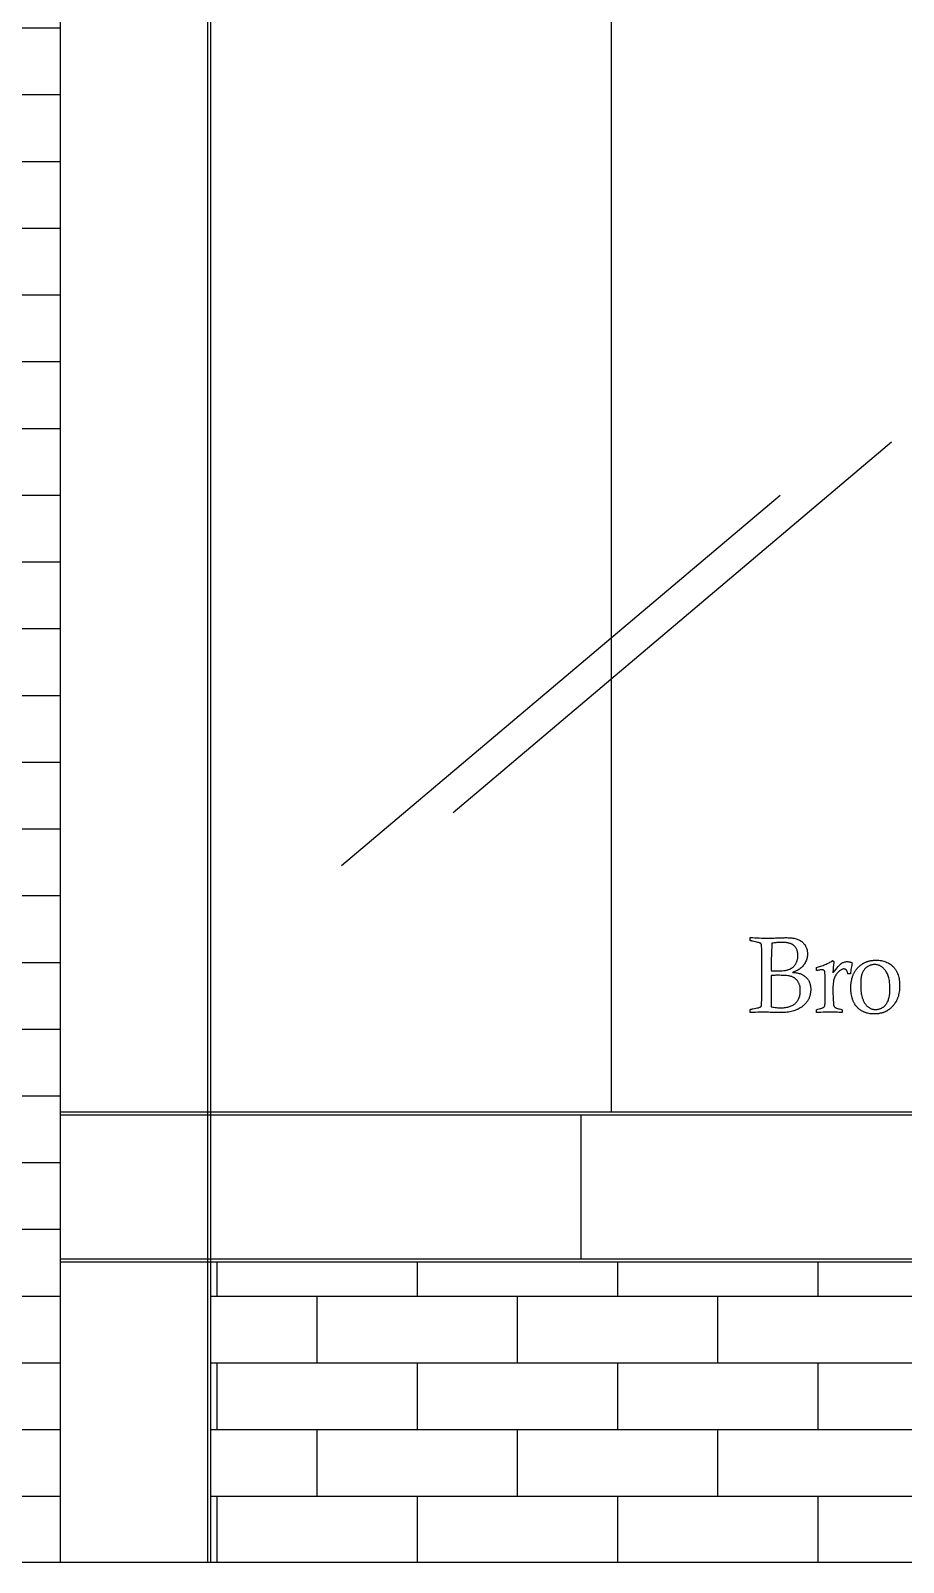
# Model space of a CAD drawing. Extents: x 1231 to 2855, y 3260 to 5268.
# Drawn here: x 1351.4 to 1438.5, y 3259.5 to 3412.5 of the extents above; entities that cross this region are included whole.
import ezdxf

# ---------------------------------------------------------------- set-up
doc = ezdxf.new("R2010")
doc.units = 0
doc.header["$LTSCALE"] = 20
doc.header["$MEASUREMENT"] = 0
for name, color, linetype in [('ACO', 2, 'CONTINUOUS'), ('COTAS', 4, 'CONTINUOUS'), ('MADEIRA', 1, 'CONTINUOUS'), ('PAREDE', 251, 'CONTINUOUS'), ('VIDRO', 3, 'CONTINUOUS')]:
    doc.layers.add(name, color=color, linetype=linetype)
pattern_1 = [(0, (0, 3252.779), (0, 6.6675), []), (90, (0, 3252.779), (-10, 6.6675), [6.6675, -6.6675])]

msp = doc.modelspace()

# ---------------------------------------------------------------- hatches: boundary and pattern name
at = {"layer": 'COTAS'}
h = msp.add_hatch(dxfattribs=at)
h.set_pattern_fill('AR-BRSTD', color=256, scale=2.5, style=0)
h.set_pattern_definition(pattern_1)
edge = h.paths.add_edge_path(flags=16)
edge.add_ellipse((1314.34, 3459.54), major_axis=(-30.1, 0), ratio=0.636364, start_angle=0, end_angle=360)
h.paths.add_polyline_path([(1274.34, 3259.54), (1354.34, 3259.54), (1354.34, 3545.54), (1274.34, 3545.54)])
h = msp.add_hatch(dxfattribs=at)
h.set_pattern_fill('AR-BRSTD', color=6, scale=2.5, style=0)
h.set_pattern_definition(pattern_1)
h.paths.add_polyline_path([(1369.34, 3259.52), (1724.34, 3259.52), (1724.34, 3289.54), (1369.34, 3289.54)])

# ---------------------------------------------------------------- linework, layer by layer
at = {"layer": 'ACO'}
for p, q in [((1369.04, 3545.84), (1369.04, 3259.52)), ((1369.34, 3545.84), (1369.34, 3259.52)), ((1354.34, 3304.54), (1739.34, 3304.54)), ((1354.34, 3304.24), (1739.34, 3304.24)), ((1406.34, 3304.24), (1406.34, 3289.84)), ((1354.34, 3289.84), (1739.34, 3289.84)), ((1354.34, 3289.54), (1739.34, 3289.54))]:
    msp.add_line(p, q, dxfattribs=at)
at = {"layer": 'ACO', "color": 124}
for points in [[(1423.23, 3321.63), (1423.23, 3321.94), (1423.46, 3321.93), (1423.69, 3321.92), (1423.91, 3321.91), (1424.13, 3321.9), (1424.35, 3321.89), (1424.55, 3321.89), (1424.76, 3321.89), (1424.96, 3321.89), (1425.09, 3321.89), (1425.22, 3321.89), (1425.35, 3321.89), (1425.48, 3321.89), (1425.62, 3321.89), (1425.76, 3321.9), (1425.89, 3321.9), (1426.03, 3321.91), (1426.17, 3321.91), (1426.3, 3321.92), (1426.41, 3321.92), (1426.53, 3321.92), (1426.63, 3321.92), (1426.73, 3321.93), (1426.82, 3321.93), (1426.9, 3321.93), (1427.03, 3321.92), (1427.15, 3321.92), (1427.27, 3321.91), (1427.39, 3321.9), (1427.5, 3321.88), (1427.61, 3321.86), (1427.71, 3321.84), (1427.81, 3321.81), (1427.91, 3321.79), (1428, 3321.75), (1428.08, 3321.71), (1428.17, 3321.67), (1428.24, 3321.63), (1428.32, 3321.58), (1428.39, 3321.53), (1428.46, 3321.47), (1428.52, 3321.41), (1428.57, 3321.35), (1428.63, 3321.29), (1428.68, 3321.23), (1428.72, 3321.16), (1428.76, 3321.09), (1428.8, 3321.02), (1428.83, 3320.95), (1428.86, 3320.88), (1428.89, 3320.8), (1428.91, 3320.72), (1428.93, 3320.64), (1428.94, 3320.56), (1428.95, 3320.48), (1428.96, 3320.39), (1428.96, 3320.31), (1428.96, 3320.2), (1428.95, 3320.1), (1428.93, 3320), (1428.91, 3319.9), (1428.89, 3319.8), (1428.85, 3319.7), (1428.82, 3319.6), (1428.77, 3319.5), (1428.72, 3319.4), (1428.66, 3319.31), (1428.63, 3319.26), (1428.6, 3319.22), (1428.57, 3319.18), (1428.54, 3319.13), (1428.51, 3319.09), (1428.47, 3319.05), (1428.43, 3319.01), (1428.39, 3318.97), (1428.32, 3318.9), (1428.23, 3318.83), (1428.16, 3318.78), (1428.09, 3318.74), (1428, 3318.69), (1427.91, 3318.64), (1427.81, 3318.6), (1427.7, 3318.55), (1427.58, 3318.51), (1427.45, 3318.46), (1427.59, 3318.45), (1427.71, 3318.43), (1427.83, 3318.42), (1427.94, 3318.4), (1428.04, 3318.38), (1428.14, 3318.35), (1428.22, 3318.33), (1428.3, 3318.3), (1428.36, 3318.27), (1428.41, 3318.25), (1428.46, 3318.22), (1428.51, 3318.19), (1428.56, 3318.16), (1428.61, 3318.13), (1428.66, 3318.09), (1428.7, 3318.06), (1428.75, 3318.02), (1428.79, 3317.98), (1428.83, 3317.94), (1428.87, 3317.9), (1428.91, 3317.86), (1428.95, 3317.81), (1428.98, 3317.77), (1429.02, 3317.72), (1429.05, 3317.67), (1429.08, 3317.62), (1429.11, 3317.57), (1429.13, 3317.52), (1429.16, 3317.46), (1429.18, 3317.41), (1429.2, 3317.35), (1429.22, 3317.29), (1429.23, 3317.23), (1429.24, 3317.16), (1429.26, 3317.1), (1429.27, 3317.04), (1429.27, 3316.97), (1429.28, 3316.9), (1429.28, 3316.83), (1429.28, 3316.76), (1429.28, 3316.69), (1429.28, 3316.61), (1429.27, 3316.54), (1429.27, 3316.47), (1429.26, 3316.4), (1429.24, 3316.33), (1429.23, 3316.27), (1429.22, 3316.2), (1429.2, 3316.14), (1429.18, 3316.07), (1429.16, 3316.01), (1429.13, 3315.95), (1429.11, 3315.88), (1429.08, 3315.82), (1429.05, 3315.76), (1429.02, 3315.71), (1428.98, 3315.65), (1428.95, 3315.59), (1428.91, 3315.54), (1428.87, 3315.48), (1428.82, 3315.43), (1428.78, 3315.38), (1428.73, 3315.32), (1428.69, 3315.27), (1428.63, 3315.22), (1428.58, 3315.17), (1428.53, 3315.12), (1428.47, 3315.08), (1428.41, 3315.03), (1428.35, 3314.99), (1428.28, 3314.95), (1428.22, 3314.9), (1428.13, 3314.85), (1428.03, 3314.79), (1427.93, 3314.74), (1427.82, 3314.7), (1427.7, 3314.66), (1427.58, 3314.62), (1427.46, 3314.58), (1427.33, 3314.55), (1427.19, 3314.52), (1427.05, 3314.5), (1426.9, 3314.48), (1426.75, 3314.46), (1426.59, 3314.45), (1426.42, 3314.44), (1426.26, 3314.44), (1426.08, 3314.44), (1426, 3314.44), (1425.9, 3314.44), (1425.79, 3314.44), (1425.67, 3314.44), (1425.54, 3314.45), (1425.39, 3314.45), (1425.24, 3314.46), (1425.07, 3314.47), (1424.96, 3314.48), (1424.86, 3314.48), (1424.78, 3314.49), (1424.71, 3314.49), (1424.65, 3314.5), (1424.6, 3314.5), (1424.57, 3314.5), (1424.55, 3314.5), (1424.51, 3314.5), (1424.43, 3314.5), (1424.32, 3314.49), (1424.17, 3314.48), (1423.99, 3314.47), (1423.77, 3314.46), (1423.52, 3314.45), (1423.23, 3314.44), (1423.23, 3314.75), (1423.27, 3314.76), (1423.31, 3314.77), (1423.34, 3314.77), (1423.37, 3314.78), (1423.4, 3314.78), (1423.43, 3314.79), (1423.45, 3314.8), (1423.47, 3314.8), (1423.65, 3314.84), (1423.8, 3314.87), (1423.94, 3314.9), (1424.05, 3314.93), (1424.14, 3314.96), (1424.21, 3314.98), (1424.24, 3314.99), (1424.26, 3315), (1424.28, 3315.01), (1424.3, 3315.02), (1424.31, 3315.04), (1424.32, 3315.06), (1424.33, 3315.08), (1424.35, 3315.12), (1424.35, 3315.15), (1424.36, 3315.19), (1424.37, 3315.24), (1424.37, 3315.29), (1424.38, 3315.44), (1424.39, 3315.65), (1424.39, 3315.92), (1424.4, 3316.24), (1424.4, 3316.61), (1424.41, 3317.05), (1424.41, 3317.54), (1424.41, 3318.08), (1424.4, 3320.42), (1424.4, 3320.59), (1424.39, 3320.75), (1424.39, 3320.88), (1424.38, 3321), (1424.37, 3321.1), (1424.36, 3321.18), (1424.35, 3321.21), (1424.35, 3321.24), (1424.34, 3321.26), (1424.34, 3321.28), (1424.33, 3321.29), (1424.32, 3321.31), (1424.3, 3321.32), (1424.29, 3321.34), (1424.28, 3321.35), (1424.26, 3321.36), (1424.25, 3321.37), (1424.23, 3321.38), (1424.2, 3321.39), (1424.15, 3321.41), (1424.08, 3321.43), (1423.99, 3321.45), (1423.89, 3321.48), (1423.76, 3321.51), (1423.61, 3321.54), (1423.45, 3321.58), (1423.43, 3321.58), (1423.41, 3321.59), (1423.38, 3321.59), (1423.36, 3321.6), (1423.33, 3321.61), (1423.3, 3321.61), (1423.27, 3321.62), (1423.23, 3321.63), (1423.23, 3321.63)], [(1425.34, 3318.61), (1425.45, 3318.61), (1425.55, 3318.61), (1425.63, 3318.61), (1425.7, 3318.61), (1425.76, 3318.61), (1425.81, 3318.61), (1425.84, 3318.61), (1425.86, 3318.61), (1426.06, 3318.61), (1426.26, 3318.61), (1426.44, 3318.62), (1426.6, 3318.64), (1426.67, 3318.65), (1426.75, 3318.66), (1426.82, 3318.67), (1426.89, 3318.69), (1426.95, 3318.7), (1427.01, 3318.72), (1427.06, 3318.74), (1427.11, 3318.75), (1427.16, 3318.77), (1427.21, 3318.79), (1427.25, 3318.82), (1427.3, 3318.84), (1427.34, 3318.87), (1427.39, 3318.89), (1427.43, 3318.93), (1427.47, 3318.96), (1427.51, 3318.99), (1427.55, 3319.02), (1427.59, 3319.06), (1427.62, 3319.1), (1427.66, 3319.14), (1427.69, 3319.19), (1427.72, 3319.23), (1427.75, 3319.28), (1427.79, 3319.32), (1427.81, 3319.37), (1427.84, 3319.42), (1427.86, 3319.47), (1427.88, 3319.52), (1427.9, 3319.57), (1427.92, 3319.62), (1427.94, 3319.68), (1427.95, 3319.73), (1427.97, 3319.79), (1427.98, 3319.84), (1427.98, 3319.9), (1427.99, 3319.96), (1428, 3320.02), (1428, 3320.08), (1428, 3320.14), (1428, 3320.22), (1427.99, 3320.31), (1427.98, 3320.39), (1427.97, 3320.47), (1427.95, 3320.54), (1427.93, 3320.62), (1427.91, 3320.69), (1427.88, 3320.76), (1427.85, 3320.82), (1427.81, 3320.88), (1427.77, 3320.94), (1427.73, 3321), (1427.68, 3321.05), (1427.63, 3321.1), (1427.57, 3321.15), (1427.52, 3321.2), (1427.47, 3321.23), (1427.42, 3321.26), (1427.37, 3321.29), (1427.31, 3321.31), (1427.25, 3321.33), (1427.19, 3321.35), (1427.13, 3321.37), (1427.06, 3321.39), (1426.99, 3321.4), (1426.91, 3321.42), (1426.83, 3321.43), (1426.75, 3321.44), (1426.66, 3321.44), (1426.57, 3321.45), (1426.48, 3321.45), (1426.38, 3321.45), (1426.27, 3321.45), (1426.15, 3321.45), (1426.03, 3321.44), (1425.91, 3321.43), (1425.79, 3321.42), (1425.66, 3321.41), (1425.53, 3321.39), (1425.4, 3321.37), (1425.39, 3321.16), (1425.38, 3320.94), (1425.37, 3320.69), (1425.36, 3320.43), (1425.35, 3320.14), (1425.34, 3319.84), (1425.34, 3319.52), (1425.34, 3319.18), (1425.34, 3319.13), (1425.34, 3319.07), (1425.34, 3319.01), (1425.34, 3318.94), (1425.34, 3318.87), (1425.34, 3318.79), (1425.34, 3318.7), (1425.34, 3318.61), (1425.34, 3318.61)], [(1429.84, 3318.64), (1429.84, 3318.94), (1429.95, 3318.97), (1430.07, 3319.01), (1430.18, 3319.04), (1430.3, 3319.08), (1430.4, 3319.12), (1430.51, 3319.16), (1430.61, 3319.2), (1430.72, 3319.24), (1430.82, 3319.28), (1430.92, 3319.33), (1431.01, 3319.37), (1431.11, 3319.42), (1431.2, 3319.47), (1431.29, 3319.52), (1431.38, 3319.57), (1431.46, 3319.63), (1431.59, 3319.53), (1431.58, 3319.4), (1431.56, 3319.26), (1431.54, 3319.13), (1431.53, 3318.99), (1431.52, 3318.85), (1431.51, 3318.7), (1431.5, 3318.56), (1431.5, 3318.4), (1431.65, 3318.59), (1431.78, 3318.75), (1431.91, 3318.9), (1432.02, 3319.03), (1432.13, 3319.14), (1432.22, 3319.23), (1432.26, 3319.27), (1432.29, 3319.3), (1432.33, 3319.33), (1432.36, 3319.36), (1432.42, 3319.4), (1432.49, 3319.43), (1432.56, 3319.46), (1432.63, 3319.49), (1432.7, 3319.51), (1432.78, 3319.52), (1432.86, 3319.53), (1432.94, 3319.53), (1432.99, 3319.53), (1433.05, 3319.52), (1433.11, 3319.51), (1433.17, 3319.5), (1433.23, 3319.49), (1433.29, 3319.47), (1433.36, 3319.45), (1433.43, 3319.42), (1433.4, 3319.28), (1433.37, 3319.15), (1433.35, 3319.01), (1433.33, 3318.88), (1433.3, 3318.74), (1433.28, 3318.6), (1433.26, 3318.46), (1433.25, 3318.32), (1432.99, 3318.32), (1432.98, 3318.38), (1432.96, 3318.44), (1432.94, 3318.49), (1432.93, 3318.54), (1432.91, 3318.58), (1432.89, 3318.62), (1432.86, 3318.66), (1432.84, 3318.69), (1432.81, 3318.71), (1432.78, 3318.74), (1432.75, 3318.76), (1432.72, 3318.77), (1432.69, 3318.79), (1432.66, 3318.79), (1432.63, 3318.8), (1432.6, 3318.8), (1432.54, 3318.8), (1432.49, 3318.79), (1432.44, 3318.77), (1432.39, 3318.75), (1432.33, 3318.72), (1432.27, 3318.69), (1432.22, 3318.65), (1432.16, 3318.61), (1432.07, 3318.53), (1431.99, 3318.45), (1431.96, 3318.41), (1431.92, 3318.37), (1431.89, 3318.33), (1431.86, 3318.29), (1431.83, 3318.25), (1431.8, 3318.21), (1431.77, 3318.16), (1431.74, 3318.12), (1431.72, 3318.08), (1431.7, 3318.03), (1431.67, 3317.98), (1431.65, 3317.94), (1431.64, 3317.89), (1431.62, 3317.84), (1431.6, 3317.78), (1431.59, 3317.73), (1431.57, 3317.67), (1431.56, 3317.61), (1431.55, 3317.54), (1431.54, 3317.48), (1431.52, 3317.34), (1431.51, 3317.19), (1431.5, 3317.03), (1431.5, 3316.87), (1431.5, 3316.57), (1431.5, 3316.3), (1431.51, 3316.06), (1431.51, 3315.84), (1431.52, 3315.64), (1431.54, 3315.48), (1431.55, 3315.33), (1431.56, 3315.21), (1431.57, 3315.17), (1431.58, 3315.14), (1431.6, 3315.1), (1431.61, 3315.07), (1431.63, 3315.04), (1431.65, 3315.01), (1431.68, 3314.99), (1431.7, 3314.96), (1431.74, 3314.94), (1431.79, 3314.92), (1431.86, 3314.89), (1431.94, 3314.86), (1432.04, 3314.83), (1432.15, 3314.8), (1432.28, 3314.77), (1432.43, 3314.73), (1432.43, 3314.44), (1432.27, 3314.45), (1432.12, 3314.46), (1431.96, 3314.47), (1431.82, 3314.48), (1431.68, 3314.48), (1431.54, 3314.49), (1431.4, 3314.49), (1431.27, 3314.49), (1431.15, 3314.49), (1431.01, 3314.49), (1430.86, 3314.48), (1430.69, 3314.48), (1430.51, 3314.47), (1430.3, 3314.46), (1430.07, 3314.45), (1429.84, 3314.44), (1429.84, 3314.73), (1430, 3314.77), (1430.15, 3314.81), (1430.27, 3314.86), (1430.38, 3314.89), (1430.47, 3314.92), (1430.54, 3314.95), (1430.57, 3314.97), (1430.59, 3314.98), (1430.61, 3315), (1430.62, 3315.01), (1430.63, 3315.02), (1430.64, 3315.04), (1430.65, 3315.06), (1430.66, 3315.08), (1430.68, 3315.13), (1430.69, 3315.19), (1430.7, 3315.26), (1430.71, 3315.34), (1430.71, 3315.43), (1430.71, 3315.53), (1430.72, 3316.69), (1430.72, 3317.08), (1430.72, 3317.43), (1430.72, 3317.73), (1430.71, 3317.98), (1430.71, 3318.18), (1430.7, 3318.34), (1430.7, 3318.44), (1430.69, 3318.5), (1430.69, 3318.52), (1430.68, 3318.55), (1430.67, 3318.57), (1430.65, 3318.59), (1430.64, 3318.61), (1430.63, 3318.63), (1430.61, 3318.64), (1430.6, 3318.66), (1430.58, 3318.67), (1430.56, 3318.68), (1430.53, 3318.69), (1430.51, 3318.7), (1430.49, 3318.7), (1430.46, 3318.71), (1430.43, 3318.71), (1430.41, 3318.71), (1430.37, 3318.71), (1430.33, 3318.71), (1430.28, 3318.7), (1430.23, 3318.7), (1430.17, 3318.69), (1430.11, 3318.68), (1430.04, 3318.67), (1429.97, 3318.66), (1429.95, 3318.66), (1429.94, 3318.66), (1429.93, 3318.65), (1429.91, 3318.65), (1429.89, 3318.65), (1429.88, 3318.65), (1429.85, 3318.65), (1429.84, 3318.64), (1429.84, 3318.64)], [(1433.29, 3316.91), (1433.29, 3317.06), (1433.3, 3317.22), (1433.31, 3317.37), (1433.33, 3317.51), (1433.34, 3317.58), (1433.35, 3317.65), (1433.37, 3317.72), (1433.38, 3317.79), (1433.4, 3317.86), (1433.42, 3317.93), (1433.44, 3317.99), (1433.46, 3318.05), (1433.48, 3318.12), (1433.51, 3318.18), (1433.53, 3318.24), (1433.56, 3318.3), (1433.59, 3318.36), (1433.62, 3318.41), (1433.65, 3318.47), (1433.68, 3318.53), (1433.71, 3318.58), (1433.75, 3318.63), (1433.78, 3318.69), (1433.82, 3318.74), (1433.86, 3318.79), (1433.9, 3318.84), (1433.94, 3318.88), (1433.99, 3318.93), (1434.03, 3318.98), (1434.07, 3319.02), (1434.12, 3319.06), (1434.17, 3319.11), (1434.22, 3319.15), (1434.26, 3319.19), (1434.31, 3319.22), (1434.36, 3319.26), (1434.41, 3319.29), (1434.47, 3319.33), (1434.52, 3319.36), (1434.57, 3319.39), (1434.63, 3319.42), (1434.68, 3319.44), (1434.74, 3319.47), (1434.8, 3319.49), (1434.85, 3319.51), (1434.91, 3319.54), (1434.97, 3319.55), (1435.03, 3319.57), (1435.09, 3319.59), (1435.16, 3319.6), (1435.22, 3319.62), (1435.28, 3319.63), (1435.35, 3319.64), (1435.41, 3319.65), (1435.48, 3319.66), (1435.55, 3319.67), (1435.68, 3319.68), (1435.82, 3319.68), (1435.96, 3319.68), (1436.09, 3319.67), (1436.21, 3319.65), (1436.33, 3319.64), (1436.45, 3319.61), (1436.57, 3319.59), (1436.68, 3319.55), (1436.79, 3319.51), (1436.89, 3319.46), (1437, 3319.42), (1437.05, 3319.39), (1437.09, 3319.36), (1437.14, 3319.33), (1437.19, 3319.3), (1437.28, 3319.24), (1437.37, 3319.16), (1437.45, 3319.09), (1437.53, 3319.01), (1437.57, 3318.97), (1437.61, 3318.92), (1437.64, 3318.88), (1437.68, 3318.83), (1437.71, 3318.78), (1437.75, 3318.74), (1437.78, 3318.69), (1437.81, 3318.64), (1437.84, 3318.59), (1437.86, 3318.53), (1437.89, 3318.48), (1437.91, 3318.43), (1437.96, 3318.32), (1438, 3318.2), (1438.04, 3318.08), (1438.07, 3317.96), (1438.1, 3317.83), (1438.12, 3317.7), (1438.14, 3317.56), (1438.15, 3317.42), (1438.16, 3317.28), (1438.16, 3317.13), (1438.16, 3316.97), (1438.15, 3316.81), (1438.14, 3316.66), (1438.12, 3316.51), (1438.09, 3316.37), (1438.06, 3316.23), (1438.04, 3316.16), (1438.03, 3316.09), (1438.01, 3316.03), (1437.99, 3315.96), (1437.96, 3315.9), (1437.94, 3315.84), (1437.91, 3315.77), (1437.89, 3315.71), (1437.86, 3315.65), (1437.83, 3315.59), (1437.8, 3315.54), (1437.76, 3315.48), (1437.73, 3315.43), (1437.69, 3315.37), (1437.66, 3315.32), (1437.62, 3315.26), (1437.58, 3315.21), (1437.54, 3315.17), (1437.5, 3315.12), (1437.45, 3315.07), (1437.41, 3315.02), (1437.36, 3314.98), (1437.32, 3314.93), (1437.27, 3314.89), (1437.22, 3314.85), (1437.18, 3314.81), (1437.13, 3314.77), (1437.08, 3314.73), (1437.02, 3314.7), (1436.97, 3314.67), (1436.92, 3314.63), (1436.87, 3314.6), (1436.81, 3314.58), (1436.76, 3314.55), (1436.7, 3314.52), (1436.64, 3314.5), (1436.59, 3314.47), (1436.53, 3314.45), (1436.47, 3314.43), (1436.41, 3314.41), (1436.35, 3314.4), (1436.29, 3314.38), (1436.22, 3314.37), (1436.16, 3314.36), (1436.1, 3314.34), (1436.03, 3314.33), (1435.97, 3314.32), (1435.9, 3314.32), (1435.76, 3314.31), (1435.62, 3314.31), (1435.49, 3314.31), (1435.36, 3314.32), (1435.23, 3314.33), (1435.11, 3314.35), (1434.99, 3314.37), (1434.87, 3314.4), (1434.82, 3314.42), (1434.76, 3314.44), (1434.71, 3314.45), (1434.65, 3314.48), (1434.6, 3314.5), (1434.55, 3314.52), (1434.5, 3314.54), (1434.45, 3314.57), (1434.4, 3314.6), (1434.35, 3314.63), (1434.3, 3314.66), (1434.25, 3314.69), (1434.21, 3314.72), (1434.16, 3314.75), (1434.12, 3314.79), (1434.07, 3314.82), (1434.03, 3314.86), (1433.99, 3314.9), (1433.95, 3314.94), (1433.91, 3314.99), (1433.87, 3315.03), (1433.83, 3315.07), (1433.8, 3315.12), (1433.76, 3315.16), (1433.73, 3315.21), (1433.7, 3315.26), (1433.67, 3315.31), (1433.64, 3315.36), (1433.61, 3315.41), (1433.58, 3315.46), (1433.56, 3315.52), (1433.53, 3315.57), (1433.51, 3315.63), (1433.48, 3315.69), (1433.46, 3315.74), (1433.44, 3315.8), (1433.41, 3315.93), (1433.38, 3316.05), (1433.35, 3316.18), (1433.33, 3316.32), (1433.31, 3316.46), (1433.3, 3316.6), (1433.29, 3316.75), (1433.29, 3316.91), (1433.29, 3316.91)], [(1434.27, 3317.37), (1434.27, 3317.16), (1434.27, 3316.96), (1434.28, 3316.78), (1434.29, 3316.61), (1434.31, 3316.46), (1434.33, 3316.32), (1434.35, 3316.2), (1434.37, 3316.09), (1434.4, 3316), (1434.42, 3315.93), (1434.44, 3315.85), (1434.47, 3315.77), (1434.5, 3315.7), (1434.53, 3315.63), (1434.56, 3315.57), (1434.59, 3315.5), (1434.63, 3315.44), (1434.66, 3315.38), (1434.7, 3315.33), (1434.74, 3315.27), (1434.78, 3315.22), (1434.82, 3315.17), (1434.86, 3315.13), (1434.91, 3315.08), (1434.95, 3315.04), (1435, 3315), (1435.05, 3314.97), (1435.1, 3314.94), (1435.15, 3314.9), (1435.2, 3314.88), (1435.25, 3314.86), (1435.3, 3314.83), (1435.35, 3314.81), (1435.41, 3314.79), (1435.47, 3314.78), (1435.52, 3314.77), (1435.58, 3314.76), (1435.64, 3314.75), (1435.7, 3314.75), (1435.76, 3314.75), (1435.84, 3314.75), (1435.91, 3314.76), (1435.98, 3314.77), (1436.06, 3314.78), (1436.13, 3314.8), (1436.2, 3314.82), (1436.26, 3314.84), (1436.33, 3314.87), (1436.39, 3314.9), (1436.45, 3314.94), (1436.51, 3314.98), (1436.57, 3315.03), (1436.63, 3315.07), (1436.68, 3315.12), (1436.73, 3315.18), (1436.79, 3315.24), (1436.84, 3315.3), (1436.88, 3315.38), (1436.92, 3315.45), (1436.96, 3315.53), (1437, 3315.61), (1437.03, 3315.7), (1437.06, 3315.79), (1437.09, 3315.89), (1437.11, 3315.99), (1437.14, 3316.1), (1437.15, 3316.2), (1437.17, 3316.32), (1437.18, 3316.44), (1437.18, 3316.57), (1437.19, 3316.7), (1437.19, 3316.83), (1437.19, 3316.98), (1437.18, 3317.13), (1437.18, 3317.27), (1437.16, 3317.41), (1437.15, 3317.54), (1437.13, 3317.66), (1437.1, 3317.78), (1437.08, 3317.9), (1437.05, 3318.01), (1437.01, 3318.12), (1436.98, 3318.22), (1436.93, 3318.31), (1436.89, 3318.4), (1436.84, 3318.49), (1436.79, 3318.57), (1436.73, 3318.65), (1436.68, 3318.72), (1436.62, 3318.79), (1436.56, 3318.85), (1436.5, 3318.91), (1436.43, 3318.96), (1436.37, 3319.01), (1436.3, 3319.05), (1436.24, 3319.09), (1436.17, 3319.13), (1436.1, 3319.16), (1436.03, 3319.18), (1435.96, 3319.2), (1435.88, 3319.22), (1435.81, 3319.23), (1435.74, 3319.24), (1435.66, 3319.24), (1435.58, 3319.24), (1435.51, 3319.23), (1435.44, 3319.22), (1435.37, 3319.21), (1435.3, 3319.19), (1435.23, 3319.17), (1435.17, 3319.15), (1435.1, 3319.12), (1435.04, 3319.09), (1434.98, 3319.06), (1434.92, 3319.02), (1434.87, 3318.98), (1434.81, 3318.93), (1434.76, 3318.88), (1434.71, 3318.83), (1434.66, 3318.78), (1434.61, 3318.72), (1434.57, 3318.66), (1434.52, 3318.59), (1434.49, 3318.52), (1434.45, 3318.44), (1434.42, 3318.36), (1434.39, 3318.28), (1434.36, 3318.19), (1434.34, 3318.1), (1434.32, 3318.01), (1434.3, 3317.91), (1434.29, 3317.81), (1434.28, 3317.71), (1434.27, 3317.59), (1434.27, 3317.48), (1434.27, 3317.37), (1434.27, 3317.37)], [(1425.34, 3315.01), (1425.48, 3314.99), (1425.61, 3314.97), (1425.74, 3314.95), (1425.87, 3314.94), (1425.99, 3314.93), (1426.1, 3314.93), (1426.22, 3314.92), (1426.33, 3314.92), (1426.45, 3314.92), (1426.56, 3314.93), (1426.67, 3314.94), (1426.78, 3314.95), (1426.88, 3314.97), (1426.99, 3314.99), (1427.08, 3315.01), (1427.17, 3315.04), (1427.26, 3315.07), (1427.34, 3315.1), (1427.43, 3315.14), (1427.5, 3315.18), (1427.57, 3315.23), (1427.64, 3315.28), (1427.71, 3315.33), (1427.77, 3315.39), (1427.83, 3315.45), (1427.88, 3315.51), (1427.93, 3315.57), (1427.98, 3315.64), (1428.02, 3315.71), (1428.06, 3315.79), (1428.1, 3315.86), (1428.13, 3315.94), (1428.15, 3316.02), (1428.18, 3316.1), (1428.2, 3316.19), (1428.22, 3316.28), (1428.23, 3316.37), (1428.24, 3316.47), (1428.24, 3316.56), (1428.24, 3316.66), (1428.24, 3316.73), (1428.24, 3316.8), (1428.24, 3316.87), (1428.23, 3316.93), (1428.22, 3316.99), (1428.21, 3317.05), (1428.19, 3317.11), (1428.18, 3317.17), (1428.16, 3317.23), (1428.14, 3317.28), (1428.12, 3317.33), (1428.1, 3317.38), (1428.07, 3317.43), (1428.04, 3317.48), (1428.01, 3317.53), (1427.98, 3317.57), (1427.95, 3317.62), (1427.91, 3317.66), (1427.88, 3317.7), (1427.84, 3317.73), (1427.8, 3317.77), (1427.77, 3317.8), (1427.73, 3317.84), (1427.69, 3317.86), (1427.65, 3317.9), (1427.61, 3317.92), (1427.56, 3317.94), (1427.52, 3317.97), (1427.48, 3317.99), (1427.43, 3318.01), (1427.39, 3318.03), (1427.34, 3318.04), (1427.29, 3318.06), (1427.24, 3318.07), (1427.18, 3318.08), (1427.12, 3318.1), (1426.99, 3318.12), (1426.85, 3318.13), (1426.7, 3318.15), (1426.53, 3318.16), (1426.34, 3318.16), (1426.15, 3318.17), (1426.03, 3318.17), (1425.91, 3318.17), (1425.81, 3318.17), (1425.7, 3318.16), (1425.61, 3318.16), (1425.51, 3318.16), (1425.43, 3318.16), (1425.34, 3318.16), (1425.34, 3315.01), (1425.34, 3315.01)]]:
    msp.add_lwpolyline(points, dxfattribs=at)
at = {"layer": 'MADEIRA', "color": 9}
msp.add_line((1230.85, 3259.54), (2854.79, 3259.54), dxfattribs=at)
at = {"layer": 'PAREDE'}
for p, q in [((1354.34, 3545.54), (1354.34, 3259.54)), ((1354.34, 3289.54), (1739.34, 3289.54))]:
    msp.add_line(p, q, dxfattribs=at)
at = {"layer": 'VIDRO', "linetype": 'Continuous'}
msp.add_line((1409.34, 3469.54), (1409.34, 3304.54), dxfattribs=at)
at = {"layer": 'VIDRO', "color": 124, "linetype": 'Continuous'}
for p, q in [((1393.57, 3334.43), (1437.35, 3371.44)), ((1382.43, 3329.12), (1426.22, 3366.13))]:
    msp.add_line(p, q, dxfattribs=at)

doc.saveas('drawing.dxf')
